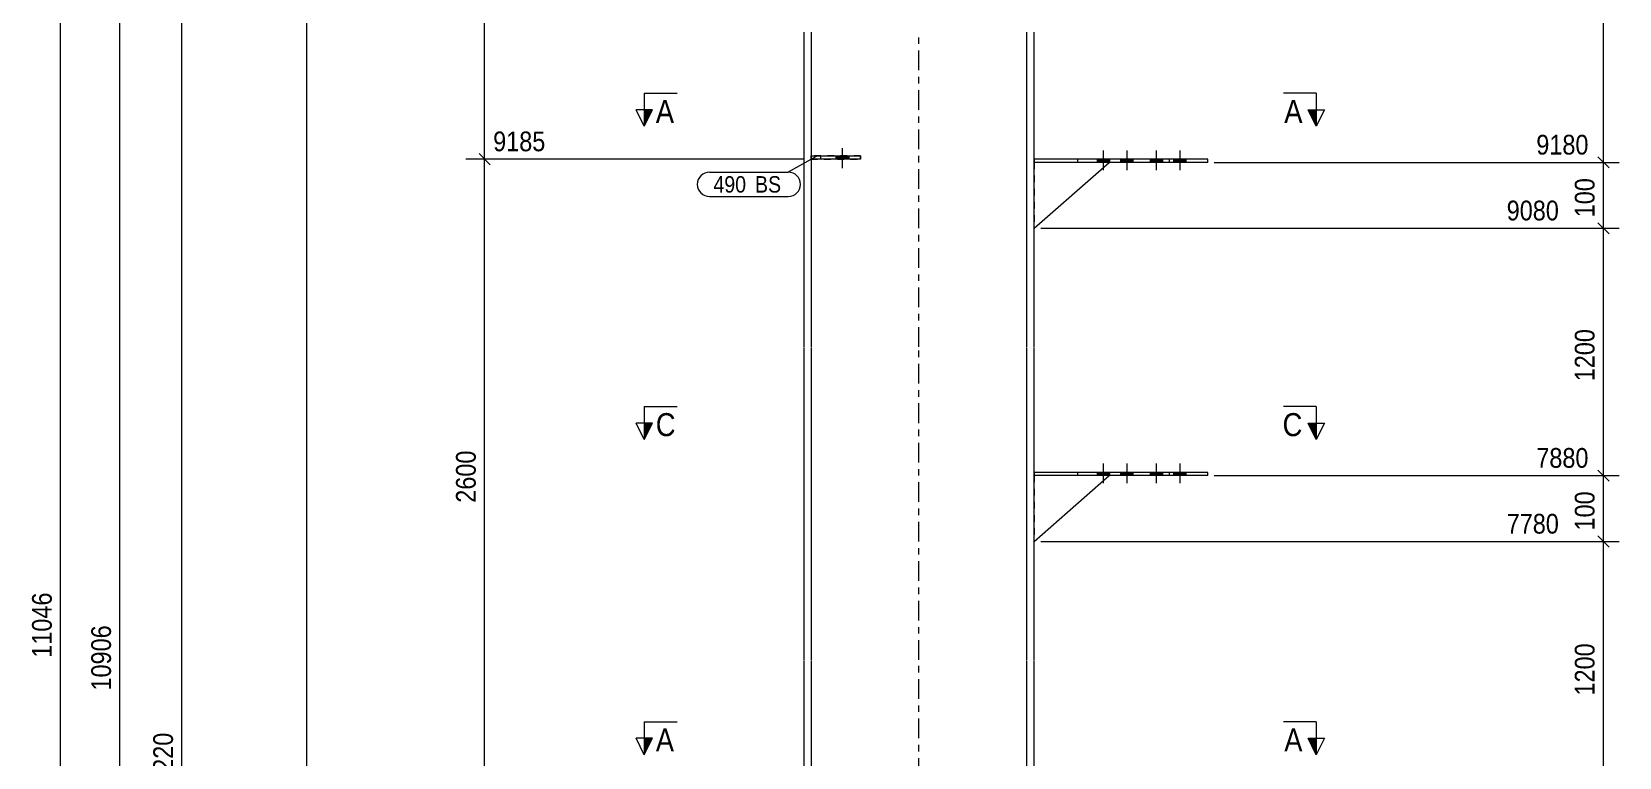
# Model space of a CAD drawing. Header units: millimetres. Extents: x 2 to 825, y 1 to 579.
# Drawn here: x 201.3 to 442.6, y 292.2 to 402.4 of the extents above; entities that cross this region are included whole.
import ezdxf

# ---------------------------------------------------------------- set-up
doc = ezdxf.new("R2010")
doc.units = ezdxf.units.MM
for name, pattern in [('XKITLINE00', [0]), ('XKITLINE01', [4, 1, -1, 1, -1]), ('XKITLINE02', [4, 2, -2]), ('XKITLINE03', [6, 3, -1, 1, -1])]:
    doc.linetypes.add(name, pattern=pattern)
for name, color, linetype, lineweight in [('Bolt', 3, 'Continuous', 0), ('Dimensions', 7, 'Continuous', 0), ('Part', 2, 'Continuous', 0), ('PartMark', 7, 'Continuous', 0), ('Section', 6, 'Continuous', 0)]:
    doc.layers.add(name, color=color, linetype=linetype, lineweight=lineweight)
doc.styles.add('ARIAL', font='ARIAL.TTF')

# ---------------------------------------------------------------- blocks, each defined once
blk = doc.blocks.new('*A20')
at = {"layer": 'Bolt'}
for points in [[(365.1, 335.49), (365.1, 334.99), (363.22, 334.99), (363.22, 335.49)], [(368.67, 335.49), (368.67, 334.99), (366.79, 334.99), (366.79, 335.49)], [(373.15, 335.49), (373.15, 334.99), (371.27, 334.99), (371.27, 335.49)], [(376.72, 335.49), (376.72, 334.99), (374.84, 334.99), (374.84, 335.49)]]:
    blk.add_hatch(color=3, dxfattribs=at).paths.add_polyline_path(points, flags=17)
at = {"layer": 'Bolt', "color": 3, "linetype": 'XKITLINE00', "lineweight": 0}
for p, q in [((363.22, 335.49), (363.22, 334.99)), ((364.16, 336.83), (364.16, 333.83)), ((365.1, 335.49), (365.1, 334.99)), ((366.79, 335.49), (366.79, 334.99)), ((367.73, 336.83), (367.73, 333.83)), ((368.67, 335.49), (368.67, 334.99)), ((371.27, 335.49), (371.27, 334.99)), ((372.21, 336.83), (372.21, 333.83)), ((373.15, 335.49), (373.15, 334.99)), ((374.84, 335.49), (374.84, 334.99)), ((375.78, 336.83), (375.78, 333.83)), ((376.72, 335.49), (376.72, 334.99))]:
    blk.add_line(p, q, dxfattribs=at)
blk = doc.blocks.new('*A21')
at = {"layer": 'Bolt'}
for points in [[(365.1, 383.07), (365.1, 382.57), (363.22, 382.57), (363.22, 383.07)], [(368.67, 383.07), (368.67, 382.57), (366.79, 382.57), (366.79, 383.07)], [(373.15, 383.07), (373.15, 382.57), (371.27, 382.57), (371.27, 383.07)], [(376.72, 383.07), (376.72, 382.57), (374.84, 382.57), (374.84, 383.07)]]:
    blk.add_hatch(color=3, dxfattribs=at).paths.add_polyline_path(points, flags=17)
at = {"layer": 'Bolt', "color": 3, "linetype": 'XKITLINE00', "lineweight": 0}
for p, q in [((364.16, 384.41), (364.16, 381.41)), ((367.73, 384.41), (367.73, 381.41)), ((372.21, 384.41), (372.21, 381.41)), ((375.78, 384.41), (375.78, 381.41)), ((363.22, 383.07), (363.22, 382.57)), ((365.1, 383.07), (365.1, 382.57)), ((366.79, 383.07), (366.79, 382.57)), ((368.67, 383.07), (368.67, 382.57)), ((371.27, 383.07), (371.27, 382.57)), ((373.15, 383.07), (373.15, 382.57)), ((374.84, 383.07), (374.84, 382.57)), ((376.72, 383.07), (376.72, 382.57))]:
    blk.add_line(p, q, dxfattribs=at)
blk = doc.blocks.new('*A24')
at = {"layer": 'Bolt', "color": 3, "linetype": 'XKITLINE02', "lineweight": 0}
for p, q in [((323.58, 383.07), (323.58, 383.57)), ((324.56, 381.72), (324.56, 384.72)), ((325.55, 383.07), (325.55, 383.57))]:
    blk.add_line(p, q, dxfattribs=at)
blk = doc.blocks.new('*A25')
at = {"layer": 'Bolt'}
blk.add_hatch(color=3, dxfattribs=at).paths.add_polyline_path([(323.58, 383.07), (323.58, 383.57), (325.55, 383.57), (325.55, 383.07)], flags=17)
at = {"layer": 'Bolt', "color": 3, "linetype": 'XKITLINE00', "lineweight": 0}
for p, q in [((323.58, 383.07), (323.58, 383.57)), ((324.56, 381.72), (324.56, 384.72)), ((325.55, 383.07), (325.55, 383.57))]:
    blk.add_line(p, q, dxfattribs=at)
blk = doc.blocks.new('*A28')
at = {"layer": 'Part', "color": 2, "linetype": 'XKITLINE00', "lineweight": 0}
for p, q in [((318.66, 402.37), (318.66, 354.57)), ((319.76, 402.37), (319.76, 354.57)), ((352.56, 354.57), (352.56, 402.37)), ((353.66, 354.57), (353.66, 402.37)), ((318.66, 354.47), (318.66, 306.99)), ((319.76, 354.47), (319.76, 306.99)), ((352.56, 306.99), (352.56, 354.47)), ((353.66, 306.99), (353.66, 354.47)), ((318.66, 306.89), (318.66, 259.09)), ((319.76, 306.89), (319.76, 259.09)), ((352.56, 259.09), (352.56, 306.89)), ((353.66, 259.09), (353.66, 306.89))]:
    blk.add_line(p, q, dxfattribs=at)
at = {"layer": 'Part', "color": 7, "linetype": 'XKITLINE03', "lineweight": 0}
for p, q in [((336.16, 354.57), (336.16, 402.37)), ((336.16, 306.99), (336.16, 354.47)), ((336.16, 259.09), (336.16, 306.89))]:
    blk.add_line(p, q, dxfattribs=at)
blk = doc.blocks.new('*A44')
at = {"layer": 'Part', "color": 2, "linetype": 'XKITLINE00', "lineweight": 0}
blk.add_line((353.66, 324.99), (365.08, 334.99), dxfattribs=at)
at = {"layer": 'Part', "color": 7, "linetype": 'XKITLINE01', "lineweight": 0}
for p, q in [((353.66, 334.99), (353.66, 324.99)), ((365.08, 334.99), (353.66, 334.99))]:
    blk.add_line(p, q, dxfattribs=at)
blk = doc.blocks.new('*A45')
at = {"layer": 'Part', "color": 2, "linetype": 'XKITLINE00', "lineweight": 0}
for p, q in [((380.03, 335.49), (353.66, 335.49)), ((360.29, 334.99), (360.29, 335.49)), ((374.22, 334.99), (374.22, 335.49)), ((380.03, 334.99), (380.03, 335.49)), ((380.03, 334.99), (353.66, 334.99))]:
    blk.add_line(p, q, dxfattribs=at)
at = {"layer": 'Part', "color": 7, "linetype": 'XKITLINE01', "lineweight": 0}
for p, q in [((353.66, 335.49), (353.66, 334.99)), ((353.66, 334.99), (353.66, 335.49)), ((363.36, 334.99), (363.36, 335.49))]:
    blk.add_line(p, q, dxfattribs=at)
blk = doc.blocks.new('*A46')
at = {"layer": 'Part', "color": 2, "linetype": 'XKITLINE00', "lineweight": 0}
blk.add_line((353.66, 372.57), (365.08, 382.57), dxfattribs=at)
at = {"layer": 'Part', "color": 7, "linetype": 'XKITLINE01', "lineweight": 0}
for p, q in [((353.66, 382.57), (353.66, 372.57)), ((365.08, 382.57), (353.66, 382.57))]:
    blk.add_line(p, q, dxfattribs=at)
blk = doc.blocks.new('*A47')
at = {"layer": 'Part', "color": 2, "linetype": 'XKITLINE00', "lineweight": 0}
for p, q in [((380.03, 383.07), (353.66, 383.07)), ((380.03, 382.57), (353.66, 382.57)), ((360.29, 382.57), (360.29, 383.07)), ((374.22, 382.57), (374.22, 383.07)), ((380.03, 382.57), (380.03, 383.07))]:
    blk.add_line(p, q, dxfattribs=at)
at = {"layer": 'Part', "color": 7, "linetype": 'XKITLINE01', "lineweight": 0}
for p, q in [((353.66, 383.07), (353.66, 382.57)), ((353.66, 382.57), (353.66, 383.07)), ((363.36, 382.57), (363.36, 383.07))]:
    blk.add_line(p, q, dxfattribs=at)
blk = doc.blocks.new('*A52')
at = {"layer": 'Part', "color": 7, "linetype": 'XKITLINE01', "lineweight": 0}
for p, q in [((327.26, 383.57), (319.76, 383.57)), ((319.76, 383.57), (319.76, 383.07)), ((321.26, 383.07), (321.26, 383.57)), ((327.26, 383.07), (327.26, 383.57)), ((319.76, 383.07), (327.26, 383.07))]:
    blk.add_line(p, q, dxfattribs=at)
blk = doc.blocks.new('*A53')
at = {"layer": 'Part', "color": 2, "linetype": 'XKITLINE00', "lineweight": 0}
for p, q in [((319.76, 383.57), (327.26, 383.57)), ((327.26, 383.57), (327.26, 383.07)), ((327.26, 383.07), (319.76, 383.07))]:
    blk.add_line(p, q, dxfattribs=at)
at = {"layer": 'Part', "color": 7, "linetype": 'XKITLINE01', "lineweight": 0}
for p, q in [((319.76, 383.07), (319.76, 383.57)), ((321.26, 383.07), (321.26, 383.57))]:
    blk.add_line(p, q, dxfattribs=at)
blk = doc.blocks.new('*A161')
at = {"layer": 'Dimensions', "color": 7, "linetype": 'XKITLINE00', "lineweight": 0}
blk.add_line((205.74, 124.01), (205.74, 501.77), dxfattribs=at)
at = {"layer": 'Dimensions', "color": 3, "style": 'ARIAL', "width": 0.85}
blk.add_text('11046', height=3, rotation=90.0002, dxfattribs=at).set_placement((204.39, 307.33))
blk = doc.blocks.new('*A165')
at = {"layer": 'Section'}
for points in [[(295.67, 390.57), (294.42, 388.07), (294.42, 390.57)], [(396.53, 390.57), (396.53, 388.07), (395.28, 390.57)]]:
    blk.add_hatch(color=3, dxfattribs=at).paths.add_polyline_path(points, flags=17)
at = {"layer": 'Section', "color": 1, "linetype": 'XKITLINE00', "lineweight": 0}
for p, q in [((294.42, 393.07), (299.42, 393.07)), ((294.42, 393.07), (294.42, 388.07)), ((396.53, 393.07), (391.53, 393.07)), ((396.53, 393.07), (396.53, 388.07))]:
    blk.add_line(p, q, dxfattribs=at)
at = {"layer": 'Section', "color": 3, "linetype": 'XKITLINE00', "lineweight": 0}
for p, q in [((294.42, 388.07), (293.17, 390.57)), ((295.67, 390.57), (293.17, 390.57)), ((294.42, 388.07), (295.67, 390.57)), ((395.28, 390.57), (397.78, 390.57)), ((396.53, 388.07), (395.28, 390.57)), ((397.78, 390.57), (396.53, 388.07))]:
    blk.add_line(p, q, dxfattribs=at)
at = {"layer": 'Section', "color": 7, "style": 'ARIAL', "width": 0.85}
for p in [(296.17, 388.57), (391.66, 388.57)]:
    blk.add_text('A', height=3.5, dxfattribs=at).set_placement(p)
blk = doc.blocks.new('*A166')
at = {"layer": 'Section'}
for points in [[(295.67, 342.99), (294.42, 340.49), (294.42, 342.99)], [(396.53, 342.99), (396.53, 340.49), (395.28, 342.99)]]:
    blk.add_hatch(color=3, dxfattribs=at).paths.add_polyline_path(points, flags=17)
at = {"layer": 'Section', "color": 1, "linetype": 'XKITLINE00', "lineweight": 0}
for p, q in [((294.42, 345.49), (299.42, 345.49)), ((294.42, 345.49), (294.42, 340.49)), ((396.53, 345.49), (391.53, 345.49)), ((396.53, 345.49), (396.53, 340.49))]:
    blk.add_line(p, q, dxfattribs=at)
at = {"layer": 'Section', "color": 3, "linetype": 'XKITLINE00', "lineweight": 0}
for p, q in [((294.42, 340.49), (293.17, 342.99)), ((295.67, 342.99), (293.17, 342.99)), ((294.42, 340.49), (295.67, 342.99)), ((395.28, 342.99), (397.78, 342.99)), ((396.53, 340.49), (395.28, 342.99)), ((397.78, 342.99), (396.53, 340.49))]:
    blk.add_line(p, q, dxfattribs=at)
at = {"layer": 'Section', "color": 7, "style": 'ARIAL', "width": 0.85}
for p in [(296.17, 340.99), (391.41, 340.99)]:
    blk.add_text('C', height=3.5, dxfattribs=at).set_placement(p)
blk = doc.blocks.new('*A168')
at = {"layer": 'Dimensions', "color": 7, "linetype": 'XKITLINE00', "lineweight": 0}
blk.add_line((214.74, 126.01), (214.74, 489.8), dxfattribs=at)
at = {"layer": 'Dimensions', "color": 3, "style": 'ARIAL', "width": 0.85}
blk.add_text('10906', height=3, rotation=90.0002, dxfattribs=at).set_placement((213.39, 302.35))
blk = doc.blocks.new('*A171')
at = {"layer": 'Dimensions', "color": 7, "linetype": 'XKITLINE00', "lineweight": 0}
for p, q in [((317.66, 489.8), (267.31, 489.8)), ((269.31, 490.65), (271.01, 488.96)), ((270.16, 383.07), (270.16, 489.8)), ((269.31, 383.92), (271.01, 382.23)), ((318.76, 383.07), (267.31, 383.07))]:
    blk.add_line(p, q, dxfattribs=at)
at = {"layer": 'Dimensions', "color": 3}
for p in [(270.16, 489.8), (270.16, 383.07)]:
    blk.add_point(p, dxfattribs=at)
at = {"layer": 'Dimensions', "color": 3, "style": 'ARIAL', "width": 0.85}
blk.add_text('10906', height=3, dxfattribs=at).set_placement((271.46, 491))
blk.add_text('1721', height=3, rotation=90.0002, dxfattribs=at).set_placement((268.81, 431.99))
blk = doc.blocks.new('*A178')
at = {"layer": 'Dimensions', "color": 7, "linetype": 'XKITLINE00', "lineweight": 0}
for p, q in [((439.31, 325.84), (441.01, 324.15)), ((354.66, 324.99), (442.56, 324.99)), ((440.16, 287.09), (440.16, 324.99)), ((381.03, 287.09), (442.56, 287.09)), ((439.31, 287.94), (441.01, 286.25))]:
    blk.add_line(p, q, dxfattribs=at)
at = {"layer": 'Dimensions', "color": 3}
for p in [(440.16, 324.99), (440.16, 287.09)]:
    blk.add_point(p, dxfattribs=at)
at = {"layer": 'Dimensions', "color": 3, "style": 'ARIAL', "width": 0.85}
blk.add_text('7780', height=3, dxfattribs=at).set_placement((425.46, 326.19))
blk.add_text('1200', height=3, rotation=90.0002, dxfattribs=at).set_placement((438.81, 301.59))
blk = doc.blocks.new('*A179')
at = {"layer": 'Dimensions', "color": 7, "linetype": 'XKITLINE00', "lineweight": 0}
for p, q in [((439.31, 335.84), (441.01, 334.15)), ((381.03, 334.99), (442.56, 334.99)), ((440.16, 324.99), (440.16, 334.99)), ((439.31, 325.84), (441.01, 324.15)), ((354.66, 324.99), (442.56, 324.99))]:
    blk.add_line(p, q, dxfattribs=at)
at = {"layer": 'Dimensions', "color": 3}
for p in [(440.16, 334.99), (440.16, 324.99)]:
    blk.add_point(p, dxfattribs=at)
at = {"layer": 'Dimensions', "color": 3, "style": 'ARIAL', "width": 0.85}
blk.add_text('7880', height=3, dxfattribs=at).set_placement((429.96, 336.19))
blk.add_text('100', height=3, rotation=90.0002, dxfattribs=at).set_placement((438.81, 326.66))
blk = doc.blocks.new('*A180')
at = {"layer": 'Dimensions', "color": 7, "linetype": 'XKITLINE00', "lineweight": 0}
for p, q in [((354.66, 372.57), (442.56, 372.57)), ((439.31, 373.42), (441.01, 371.73)), ((440.16, 334.99), (440.16, 372.57)), ((439.31, 335.84), (441.01, 334.15)), ((381.03, 334.99), (442.56, 334.99))]:
    blk.add_line(p, q, dxfattribs=at)
at = {"layer": 'Dimensions', "color": 3}
for p in [(440.16, 372.57), (440.16, 334.99)]:
    blk.add_point(p, dxfattribs=at)
at = {"layer": 'Dimensions', "color": 3, "style": 'ARIAL', "width": 0.85}
blk.add_text('9080', height=3, dxfattribs=at).set_placement((425.46, 373.77))
blk.add_text('1200', height=3, rotation=90.0002, dxfattribs=at).set_placement((438.81, 349.33))
blk = doc.blocks.new('*A181')
at = {"layer": 'Dimensions', "color": 7, "linetype": 'XKITLINE00', "lineweight": 0}
for p, q in [((381.03, 382.57), (442.56, 382.57)), ((439.31, 383.42), (441.01, 381.73)), ((440.16, 372.57), (440.16, 382.57)), ((354.66, 372.57), (442.56, 372.57)), ((439.31, 373.42), (441.01, 371.73))]:
    blk.add_line(p, q, dxfattribs=at)
at = {"layer": 'Dimensions', "color": 3}
for p in [(440.16, 382.57), (440.16, 372.57)]:
    blk.add_point(p, dxfattribs=at)
at = {"layer": 'Dimensions', "color": 3, "style": 'ARIAL', "width": 0.85}
blk.add_text('9180', height=3, dxfattribs=at).set_placement((429.96, 383.77))
blk.add_text('100', height=3, rotation=90.0002, dxfattribs=at).set_placement((438.81, 374.24))
blk = doc.blocks.new('*A182')
at = {"layer": 'Dimensions', "color": 7, "linetype": 'XKITLINE00', "lineweight": 0}
for p, q in [((354.66, 437.19), (442.56, 437.19)), ((439.31, 438.03), (441.01, 436.34)), ((440.16, 382.57), (440.16, 437.19)), ((381.03, 382.57), (442.56, 382.57)), ((439.31, 383.42), (441.01, 381.73))]:
    blk.add_line(p, q, dxfattribs=at)
at = {"layer": 'Dimensions', "color": 3}
for p in [(440.16, 437.19), (440.16, 382.57)]:
    blk.add_point(p, dxfattribs=at)
at = {"layer": 'Dimensions', "color": 3, "style": 'ARIAL', "width": 0.85}
blk.add_text('10380', height=3, dxfattribs=at).set_placement((423.24, 438.39))
blk.add_text('1200', height=3, rotation=90.0002, dxfattribs=at).set_placement((438.81, 405.43))
blk = doc.blocks.new('*A215')
at = {"layer": 'PartMark', "color": 7, "linetype": 'XKITLINE00', "lineweight": 0}
for p, q in [((320.54, 383.49), (316.3, 381.09)), ((304.33, 381.09), (316.3, 381.09)), ((304.33, 377.39), (316.3, 377.39))]:
    blk.add_line(p, q, dxfattribs=at)
for centre, start, end in [((304.33, 379.24), 90, 270), ((316.3, 379.24), 270, 90)]:
    blk.add_arc(centre, 1.85, start, end, dxfattribs=at)
at = {"layer": 'PartMark', "color": 3, "style": 'ARIAL', "width": 0.85}
for s, p in [('490', (304.93, 377.99)), ('BS', (311.25, 377.99))]:
    blk.add_text(s, height=2.5, dxfattribs=at).set_placement(p)
blk = doc.blocks.new('*A221')
at = {"layer": 'Section'}
for points in [[(295.67, 295.09), (294.42, 292.59), (294.42, 295.09)], [(396.53, 295.09), (396.53, 292.59), (395.28, 295.09)]]:
    blk.add_hatch(color=3, dxfattribs=at).paths.add_polyline_path(points, flags=17)
at = {"layer": 'Section', "color": 1, "linetype": 'XKITLINE00', "lineweight": 0}
for p, q in [((294.42, 297.59), (299.42, 297.59)), ((294.42, 297.59), (294.42, 292.59)), ((396.53, 297.59), (391.53, 297.59)), ((396.53, 297.59), (396.53, 292.59))]:
    blk.add_line(p, q, dxfattribs=at)
at = {"layer": 'Section', "color": 3, "linetype": 'XKITLINE00', "lineweight": 0}
for p, q in [((294.42, 292.59), (293.17, 295.09)), ((295.67, 295.09), (293.17, 295.09)), ((294.42, 292.59), (295.67, 295.09)), ((395.28, 295.09), (397.78, 295.09)), ((396.53, 292.59), (395.28, 295.09)), ((397.78, 295.09), (396.53, 292.59))]:
    blk.add_line(p, q, dxfattribs=at)
at = {"layer": 'Section', "color": 7, "style": 'ARIAL', "width": 0.85}
for p in [(296.17, 293.09), (391.66, 293.09)]:
    blk.add_text('A', height=3.5, dxfattribs=at).set_placement(p)
blk = doc.blocks.new('*A223')
at = {"layer": 'Dimensions', "color": 7, "linetype": 'XKITLINE00', "lineweight": 0}
blk.add_line((224.16, 144.01), (224.16, 439.19), dxfattribs=at)
at = {"layer": 'Dimensions', "color": 3, "style": 'ARIAL', "width": 0.85}
blk.add_text('10220', height=3, rotation=90.0002, dxfattribs=at).set_placement((222.81, 286.04))
blk = doc.blocks.new('*A225')
at = {"layer": 'Dimensions', "color": 7, "linetype": 'XKITLINE00', "lineweight": 0}
blk.add_line((243.16, 126.01), (243.16, 420.47), dxfattribs=at)
blk = doc.blocks.new('*A228')
at = {"layer": 'Dimensions', "color": 7, "linetype": 'XKITLINE00', "lineweight": 0}
for p, q in [((269.31, 383.92), (271.01, 382.23)), ((318.76, 383.07), (267.31, 383.07)), ((270.16, 287.59), (270.16, 383.07)), ((318.76, 287.59), (267.31, 287.59)), ((269.31, 288.44), (271.01, 286.75))]:
    blk.add_line(p, q, dxfattribs=at)
at = {"layer": 'Dimensions', "color": 3}
for p in [(270.16, 383.07), (270.16, 287.59)]:
    blk.add_point(p, dxfattribs=at)
at = {"layer": 'Dimensions', "color": 3, "style": 'ARIAL', "width": 0.85}
blk.add_text('9185', height=3, dxfattribs=at).set_placement((271.46, 384.27))
blk.add_text('2600', height=3, rotation=90.0002, dxfattribs=at).set_placement((268.81, 330.88))

msp = doc.modelspace()

# ---------------------------------------------------------------- block references
at = {"lineweight": 0}
for name in ['*A161', '*A171', '*A168', '*A223', '*A182', '*A225', '*A165', '*A228', '*A181', '*A52', '*A53', '*A24', '*A25', '*A21', '*A215', '*A47', '*A46', '*A180', '*A166', '*A179', '*A45', '*A20', '*A44', '*A178', '*A221']:
    msp.add_blockref(name, (0, 0), dxfattribs=at)
at = {"layer": 'Part', "lineweight": 0}
msp.add_blockref('*A28', (0, 0), dxfattribs=at)

doc.saveas('drawing.dxf')
